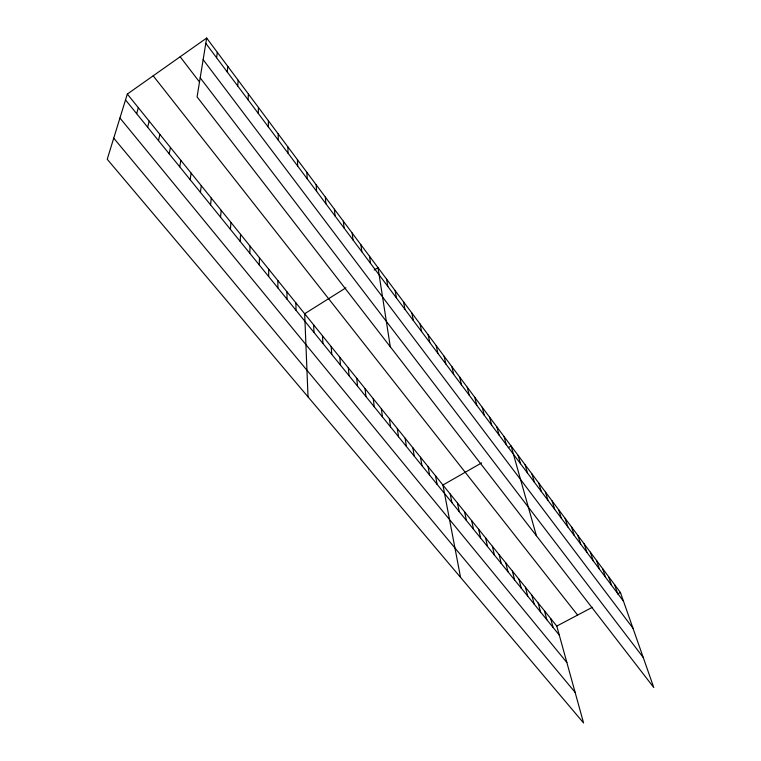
<?xml version="1.0" encoding="UTF-8"?>
<svg xmlns="http://www.w3.org/2000/svg" width="761" height="761" viewBox="0 0 761 761"><rect width="100%" height="100%" fill="white"/><g stroke="black" fill="none" stroke-linecap="round" stroke-linejoin="round"><path stroke-width="1.14" d="M268.643 276.509L268.728 269.223M268.31 126.83L268.405 120.78M259.273 264.952L259.463 257.741M258.245 113.389L258.464 107.463M249.779 253.232L250.074 246.117M248.048 99.767L248.381 93.955M240.162 241.37L240.571 234.34M230.421 229.356L230.935 222.412M237.708 85.955L238.174 80.266M220.557 217.18L221.185 210.321M227.225 71.953L227.815 66.388M210.55 204.842L211.301 198.079M200.419 192.333L201.285 185.674M216.59 57.741L217.313 52.319M190.145 179.663L191.144 173.108M206.659 38.05L197.08 96.904L653.775 687.525L620.415 592.467L206.659 38.05L127.325 94.06L107.225 159.258L583.573 722.95L556.786 626.075L127.325 94.06M179.739 166.821L180.861 160.371M169.189 153.808L170.445 147.472M158.497 140.614L159.886 134.383M147.653 127.239L149.175 121.123M136.666 113.674L138.331 107.682M345.846 287.867L304.666 313.741L308.034 396.89M374.241 270.022L378.008 267.653L390.288 346.778M481.627 462.897L442.931 485.033L460.557 577.38M508.281 447.649L511.126 446.022L536.372 535.696M556.786 626.075L592.334 607.297M617.523 593.989L620.415 592.467M113.731 138.15L575.107 692.329M119.934 118.031L566.859 662.498M125.517 99.929L559.278 635.083M153.189 75.805L577.599 615.078M180.157 56.761L199.42 81.903M200.181 77.812L643.226 657.447M203.139 59.653L632.952 628.177M205.803 43.339L623.516 601.285M614.536 584.581L617.599 593.38M608.591 576.61L611.606 585.39M602.579 568.553L605.566 577.304M596.5 560.419L599.449 569.142M590.365 552.191L593.266 560.886M584.153 543.868L587.016 552.534M577.875 535.459L580.7 544.096M571.53 526.954L574.308 535.563M565.119 518.365L567.849 526.935M558.631 509.67L561.314 518.203M552.077 500.881L554.712 509.385M545.437 491.996L548.025 500.462M538.731 483.007L541.271 491.435M531.949 473.922L534.441 482.303M525.09 464.724L527.525 473.066M518.146 455.43L520.534 463.725M504.029 436.51L506.293 444.719M550.65 618.474L553.095 627.454M496.847 426.873L499.054 435.035M544.448 610.788L546.855 619.749M489.57 417.142L491.72 425.247M538.179 603.026L540.538 611.968M531.844 595.178L534.165 604.091M482.217 407.278L484.31 415.344M525.442 587.245L527.715 596.139M474.778 397.309L476.795 405.318M518.973 579.235L521.199 588.101M467.244 387.216L469.204 395.168M512.429 571.13L514.607 579.977M505.818 562.94L507.948 571.758M459.615 376.999L461.508 384.895M499.14 554.664L501.214 563.444M451.901 366.659L453.727 374.498M492.386 546.293L494.412 555.045M485.556 537.827L487.525 546.56M444.091 356.196L445.851 363.977M478.65 529.275L480.562 537.97M436.186 345.608L437.87 353.313M471.658 520.619L473.523 529.285M428.186 334.878L429.794 342.526M464.6 511.877L466.407 520.505M457.456 503.031L459.206 511.62M420.082 324.024L421.613 331.606M450.236 494.079L451.929 502.631M411.882 313.028L413.337 320.543M403.577 301.898L404.947 309.337M435.549 475.882L437.109 484.357M428.072 466.626L429.575 475.054M395.159 290.626L396.452 297.989M420.51 457.256L421.946 465.646M386.645 279.211L387.844 286.497M412.871 447.782L414.231 456.124M405.128 438.203L406.422 446.498M397.299 428.5L398.526 436.747M369.513 256.257L370.54 263.382M389.375 418.693L390.526 426.883M360.895 244.719L361.836 251.758M381.366 408.762L382.441 416.904M373.251 398.707L374.25 406.802M352.181 233.037L353.028 239.991M365.042 388.538L365.955 396.576M343.344 221.204L344.105 228.072M356.728 378.246L357.565 386.217M334.402 209.208L335.059 215.991M348.319 367.82L349.071 375.734M339.806 357.27L340.471 365.128M325.337 197.07L325.898 203.758M331.178 346.588L331.767 354.379M316.157 184.771L316.614 191.353M322.455 335.782L322.949 343.506M306.854 172.309L307.216 178.797M313.618 324.833L314.017 332.49M297.437 159.677L297.684 166.06M295.848 302.821L296.058 310.336M287.886 146.883L288.019 153.161M286.916 291.758L287.04 299.206M278.212 133.917L278.231 140.081M277.879 280.562L277.898 287.924"/></g></svg>
